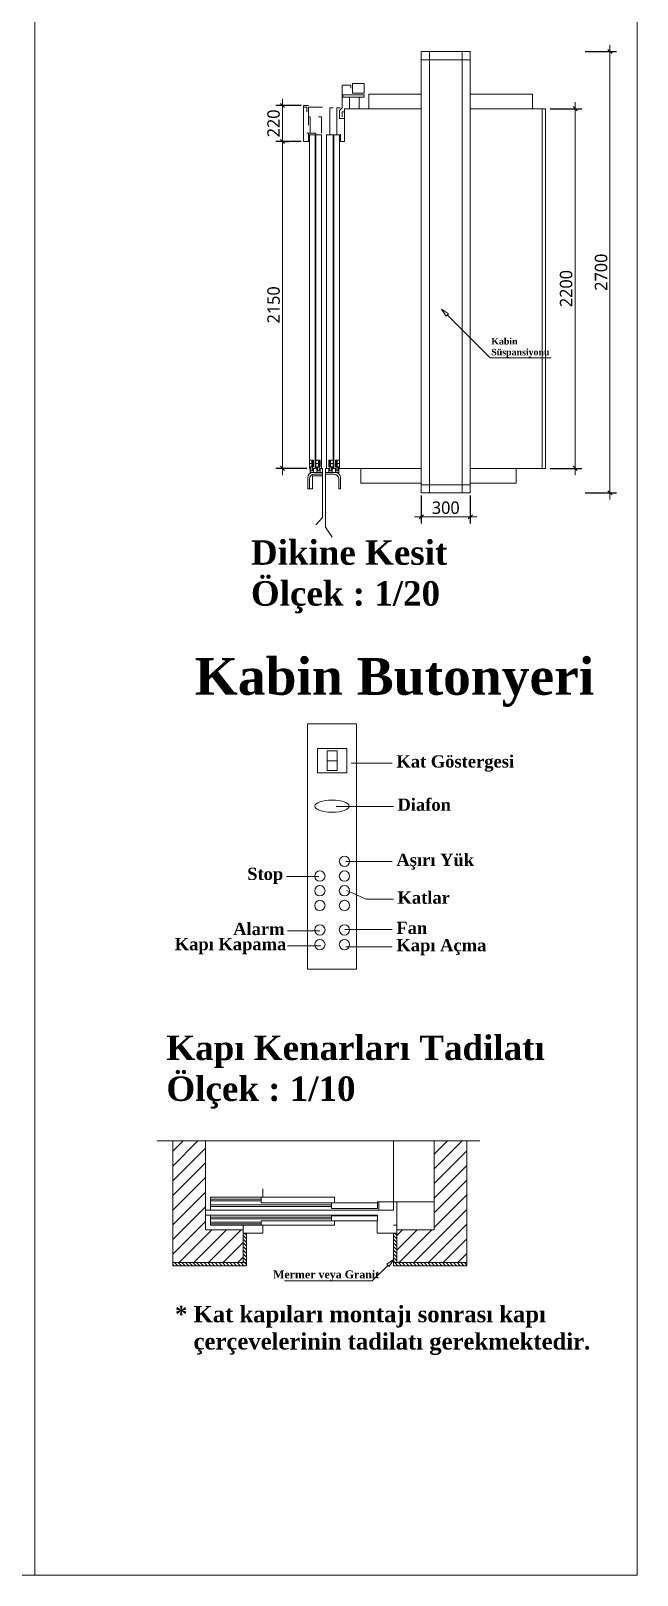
# Model space of a CAD drawing. Extents: x 190767 to 199252, y -247561 to -244711.
# Drawn here: x 198522 to 199252, y -247561 to -245703 of the extents above; entities that cross this region are included whole.
import ezdxf

# ---------------------------------------------------------------- set-up
doc = ezdxf.new("R2010")
doc.units = 0
doc.header["$MEASUREMENT"] = 0
doc.linetypes.add('CENTER2', pattern=[1.125, 0.75, -0.125, 0.125, -0.125])
doc.layers.get('0').update_dxf_attribs({"linetype": 'CONTINUOUS'})
doc.layers.get('Defpoints').update_dxf_attribs({"linetype": 'CONTINUOUS'})
for name, color, linetype in [('Duvar', 7, 'CONTINUOUS'), ('Eksen', 1, 'CENTER2'), ('YAZI', 7, 'CONTINUOUS'), ('YAZI1', 240, 'CONTINUOUS')]:
    doc.layers.add(name, color=color, linetype=linetype)
for name, color, linetype, lineweight in [('KABİN', 1, 'CONTINUOUS', 25), ('OLÇÜLENDİRME', 6, 'CONTINUOUS', 20), ('TARAMA', 4, 'CONTINUOUS', 9), ('ölçü dış', 1, 'CONTINUOUS', 20)]:
    doc.layers.add(name, color=color, linetype=linetype, lineweight=lineweight)
doc.styles.get("Standard").update_dxf_attribs({"font": 'arial.ttf'})
doc.styles.add('yasko', font='segoeui.ttf')
doc.dimstyles.new('yasemin iç ölçü', dxfattribs={"dimtxt": 10, "dimasz": 5, "dimexe": 8, "dimexo": 3, "dimgap": 3, "dimtad": 1, "dimdec": 0, "dimtxsty": 'yasko', "dimblk": 'OBLIQUE', "dimcen": 5, "dimdle": 8, "dimclrd": 256, "dimclre": 256, "dimclrt": 2, "dimadec": 0, "dimazin": 0, "dimtfac": 1, "dimtdec": 0, "dimtmove": 0, "dimatfit": 3, "dimldrblk": 'OBLIQUE', "dimfxl": 0, "dimlwd": 20, "dimarcsym": 0})
pattern_1 = [(135, (188514.9576, -248658.828), (-2.2088509, -2.2088509), [])]

# ---------------------------------------------------------------- blocks, each defined once
blk = doc.blocks.new('_OBLIQUE')
at = {"linetype": 'ByBlock'}
for p, q in [((-0.5, -0.5), (0.5, 0.5)), ((0, 0), (0, 0))]:
    blk.add_line(p, q, dxfattribs=at)
blk = doc.blocks.new('*D19')
at = {"layer": 'Defpoints', "color": 0, "lineweight": 30, "transparency": 16777216}
for p in [(198825, -245835.8), (198850.4, -245835.8), (198857.3, -246229.3)]:
    blk.add_point(p, dxfattribs=at)
at = {"layer": 'ölçü dış', "lineweight": 20, "transparency": 16777216}
blk.add_line((198825, -246237.3), (198825, -245827.8), dxfattribs=at)
at = {"layer": 'ölçü dış', "lineweight": -2, "transparency": 16777216}
for p, q in [((198847.4, -245835.8), (198817, -245835.8)), ((198854.3, -246229.3), (198817, -246229.3))]:
    blk.add_line(p, q, dxfattribs=at)
at = {"layer": 'ölçü dış', "lineweight": 20, "transparency": 16777216, "xscale": 5, "yscale": 5, "zscale": 5}
for p, rotation in [((198825, -245835.8), 90), ((198825, -246229.3), 270)]:
    blk.add_blockref('_OBLIQUE', p, dxfattribs=dict(at, rotation=rotation))
at = {"layer": 'ölçü dış', "color": 2, "lineweight": 15, "transparency": 16777216, "insert": (198814.2, -246032.5), "char_height": 15, "attachment_point": 5, "rotation": 90, "style": 'yasko'}
blk.add_mtext('2150', dxfattribs=at)
blk = doc.blocks.new('*D20')
at = {"layer": 'Defpoints', "color": 0, "lineweight": 30, "transparency": 16777216}
for p in [(198850.4, -245792.5), (198825, -245835.8), (198825, -245835.8)]:
    blk.add_point(p, dxfattribs=at)
at = {"layer": 'ölçü dış', "lineweight": -2, "transparency": 16777216}
for p, q in [((198847.4, -245792.5), (198817, -245792.5)), ((198825, -245835.8), (198833, -245835.8))]:
    blk.add_line(p, q, dxfattribs=at)
at = {"layer": 'ölçü dış', "lineweight": 20, "transparency": 16777216}
blk.add_line((198825, -245784.5), (198825, -245843.8), dxfattribs=at)
at = {"layer": 'ölçü dış', "lineweight": 20, "transparency": 16777216, "xscale": 5, "yscale": 5, "zscale": 5}
for p, rotation in [((198825, -245792.5), 90), ((198825, -245835.8), 270)]:
    blk.add_blockref('_OBLIQUE', p, dxfattribs=dict(at, rotation=rotation))
at = {"layer": 'ölçü dış', "color": 2, "lineweight": 15, "transparency": 16777216, "insert": (198814.2, -245814.1), "char_height": 15, "attachment_point": 5, "rotation": 90, "style": 'yasko'}
blk.add_mtext('220', dxfattribs=at)
blk = doc.blocks.new('*D21')
at = {"layer": 'Defpoints', "color": 0, "lineweight": 30, "transparency": 16777216}
for p in [(198992.1, -246258.8), (199051.1, -246258.8), (199051.1, -246287.5)]:
    blk.add_point(p, dxfattribs=at)
at = {"layer": 'ölçü dış', "lineweight": -2, "transparency": 16777216}
for p, q in [((198992.1, -246261.8), (198992.1, -246295.5)), ((199051.1, -246261.8), (199051.1, -246295.5))]:
    blk.add_line(p, q, dxfattribs=at)
at = {"layer": 'ölçü dış', "lineweight": 20, "transparency": 16777216}
blk.add_line((198984.1, -246287.5), (199059.1, -246287.5), dxfattribs=at)
at = {"layer": 'ölçü dış', "lineweight": 20, "transparency": 16777216, "xscale": 5, "yscale": 5, "zscale": 5, "rotation": 180}
blk.add_blockref('_OBLIQUE', (198992.1, -246287.5), dxfattribs=at)
at = {"layer": 'ölçü dış', "lineweight": 20, "transparency": 16777216, "xscale": 5, "yscale": 5, "zscale": 5}
blk.add_blockref('_OBLIQUE', (199051.1, -246287.5), dxfattribs=at)
at = {"layer": 'ölçü dış', "color": 2, "lineweight": 15, "transparency": 16777216, "insert": (199021.6, -246276.7), "char_height": 15, "attachment_point": 5, "style": 'yasko'}
blk.add_mtext('300', dxfattribs=at)
blk = doc.blocks.new('*D22')
at = {"layer": 'Defpoints', "color": 0, "lineweight": 30, "transparency": 16777216}
for p in [(199141.6, -245796.4), (199177.4, -245796.4), (199141.6, -246229.3)]:
    blk.add_point(p, dxfattribs=at)
at = {"layer": 'ölçü dış', "lineweight": 20, "transparency": 16777216}
blk.add_line((199177.4, -246237.3), (199177.4, -245788.4), dxfattribs=at)
at = {"layer": 'ölçü dış', "lineweight": -2, "transparency": 16777216}
for p, q in [((199147.4, -245796.4), (199185.4, -245796.4)), ((199147.4, -246229.3), (199185.4, -246229.3))]:
    blk.add_line(p, q, dxfattribs=at)
at = {"layer": 'ölçü dış', "lineweight": 20, "transparency": 16777216, "xscale": 5, "yscale": 5, "zscale": 5}
for p, rotation in [((199177.4, -245796.4), 90), ((199177.4, -246229.3), 270)]:
    blk.add_blockref('_OBLIQUE', p, dxfattribs=dict(at, rotation=rotation))
at = {"layer": 'ölçü dış', "color": 2, "lineweight": 15, "transparency": 16777216, "insert": (199166.6, -246012.9), "char_height": 15, "attachment_point": 5, "rotation": 90, "style": 'yasko'}
blk.add_mtext('2200', dxfattribs=at)
blk = doc.blocks.new('*D23')
at = {"layer": 'Defpoints', "color": 0, "lineweight": 30, "transparency": 16777216}
for p in [(199051.1, -245727.5), (199219.4, -245727.5), (199051.1, -246258.8)]:
    blk.add_point(p, dxfattribs=at)
at = {"layer": 'ölçü dış', "lineweight": 20, "transparency": 16777216}
blk.add_line((199219.4, -246266.8), (199219.4, -245719.5), dxfattribs=at)
at = {"layer": 'ölçü dış', "lineweight": -2, "transparency": 16777216}
for p, q in [((199189.4, -245727.5), (199227.4, -245727.5)), ((199189.4, -246258.8), (199227.4, -246258.8))]:
    blk.add_line(p, q, dxfattribs=at)
at = {"layer": 'ölçü dış', "lineweight": 20, "transparency": 16777216, "xscale": 5, "yscale": 5, "zscale": 5}
for p, rotation in [((199219.4, -245727.5), 90), ((199219.4, -246258.8), 270)]:
    blk.add_blockref('_OBLIQUE', p, dxfattribs=dict(at, rotation=rotation))
at = {"layer": 'ölçü dış', "color": 2, "lineweight": 15, "transparency": 16777216, "insert": (199208.7, -245993.2), "char_height": 15, "attachment_point": 5, "rotation": 90, "style": 'yasko'}
blk.add_mtext('2700', dxfattribs=at)

msp = doc.modelspace()

# ---------------------------------------------------------------- hatches: boundary and pattern name
at = {"layer": 'TARAMA', "lineweight": 15}
h = msp.add_hatch(dxfattribs=at)
h.set_pattern_fill('ANSI31', color=2, scale=3.93548, style=0)
h.set_pattern_definition([(45, (188514.958, -248658.828), (-8.835404, 8.835404), [])])
h.paths.add_polyline_path([(198692.9, -247185), (198777.5, -247185), (198777.5, -247145.6), (198732.2, -247145.6), (198732.2, -247038.7), (198692.9, -247038.7)])
h.paths.add_polyline_path([(199007.7, -247145.6), (198962.5, -247145.6), (198962.5, -247185), (199047.1, -247185), (199047.1, -247038.7), (199007.7, -247038.7)])
h = msp.add_hatch(dxfattribs=at)
h.set_pattern_fill('ANSI31', color=2, scale=0.98387, angle=90, style=0)
h.set_pattern_definition(pattern_1)
h.paths.add_polyline_path([(198781.4, -247149.6), (198777.5, -247149.6), (198777.5, -247185), (198781.4, -247185)])
h = msp.add_hatch(dxfattribs=at)
h.set_pattern_fill('ANSI31', color=2, scale=0.98387, angle=90, style=0)
h.set_pattern_definition(pattern_1)
h.paths.add_polyline_path([(198962.5, -247149.6), (198958.5, -247149.6), (198958.5, -247185), (198962.5, -247185)])
h = msp.add_hatch(dxfattribs=at)
h.set_pattern_fill('ANSI31', color=2, scale=0.98387, angle=90, style=0)
h.set_pattern_definition(pattern_1)
h.paths.add_polyline_path([(198781.4, -247185), (198692.9, -247185), (198692.9, -247188.9), (198781.4, -247188.9)])
h = msp.add_hatch(dxfattribs=at)
h.set_pattern_fill('ANSI31', color=2, scale=0.98387, angle=90, style=0)
h.set_pattern_definition(pattern_1)
h.paths.add_polyline_path([(199047.1, -247185), (198958.5, -247185), (198958.5, -247188.9), (199047.1, -247188.9)])

# ---------------------------------------------------------------- linework, layer by layer
at = {"layer": 'Duvar', "color": 2, "lineweight": 15}
for p, q in [((198896.6, -245767.9), (198896.6, -245795.4)), ((198896.6, -245767.9), (198907.4, -245767.9)), ((198907.4, -245771.8), (198907.4, -245767.9)), ((198850.4, -245835.8), (198850.4, -245792.5)), ((198850.4, -245792.5), (198856.3, -245792.5)), ((198850.4, -245794.4), (198854.3, -245794.4)), ((198854.3, -245794.4), (198854.3, -245800.3)), ((198856.3, -245794.4), (198856.3, -245816.1)), ((198856.3, -245794.4), (198873, -245794.4)), ((198858.3, -245806.2), (198856.3, -245806.2)), ((198858.3, -245806.2), (198858.3, -245825.9)), ((198872, -245806.2), (198868.1, -245806.2)), ((198872, -245825.9), (198872, -245806.2)), ((198881.9, -245827.9), (198881.9, -245795.4)), ((198885.8, -245795.4), (198881.9, -245795.4)), ((198894.2, -245795.4), (198890.2, -245795.4)), ((198890.2, -245827.9), (198890.2, -245795.4)), ((198896.6, -245795.4), (198893.7, -245798.4)), ((198893.7, -245798.4), (198893.7, -245808.2)), ((198893.7, -245808.2), (198899.6, -245808.2)), ((198899.6, -245800.3), (198896.6, -245800.3)), ((198896.6, -245800.3), (198896.6, -245806.2)), ((198899.6, -245796.4), (198899.6, -245835.8)), ((198854.3, -245825.9), (198865.1, -245825.9)), ((198856.3, -245835.8), (198856.3, -245825.9)), ((198865.1, -245826.9), (198865.1, -245825.9)), ((198894.7, -245835.8), (198894.7, -245826.9)), ((198850.4, -245835.8), (198856.3, -245835.8)), ((198899.6, -245835.8), (198894.7, -245835.8)), ((198857.3, -246223.4), (198862.2, -246223.4)), ((198857.3, -246229.3), (198858.3, -246229.3)), ((198858.3, -246229.3), (198858.3, -246234.2)), ((198858.3, -246234.2), (198862.2, -246234.2)), ((198862.2, -246234.2), (198862.2, -246229.3)), ((198864.2, -246229.3), (198862.2, -246229.3)), ((198865.1, -246223.4), (198870.1, -246223.4)), ((198865.1, -246229.3), (198866.1, -246229.3)), ((198866.1, -246229.3), (198866.1, -246234.2)), ((198866.1, -246234.2), (198870.1, -246234.2)), ((198873, -246229.3), (198870.1, -246229.3)), ((198870.1, -246234.2), (198870.1, -246229.3)), ((198873, -246229.3), (198873, -246288.3)), ((198876.9, -246229.3), (198880.9, -246229.3)), ((198876.9, -246229.3), (198876.9, -246300.1)), ((198885.8, -246223.4), (198880.9, -246223.4)), ((198880.9, -246234.2), (198880.9, -246229.3)), ((198884.8, -246234.2), (198880.9, -246234.2)), ((198884.8, -246229.3), (198884.8, -246234.2)), ((198885.8, -246229.3), (198884.8, -246229.3)), ((198886.8, -246229.3), (198888.8, -246229.3)), ((198893.7, -246223.4), (198888.8, -246223.4)), ((198888.8, -246234.2), (198888.8, -246229.3)), ((198892.7, -246234.2), (198888.8, -246234.2)), ((198892.7, -246234.2), (198892.7, -246229.3)), ((198865.1, -246297.2), (198873, -246288.3)), ((198876.9, -246300.1), (198884.8, -246312)), ((198692.9, -247188.9), (198692.9, -247038.7)), ((198732.2, -247145.6), (198732.2, -247038.7)), ((199007.7, -247145.6), (199007.7, -247038.7)), ((199047.1, -247188.9), (199047.1, -247038.7)), ((198799.1, -247108.7), (198738.1, -247108.7)), ((198799.1, -247110.7), (198738.1, -247110.7)), ((198883.8, -247115.6), (198738.1, -247115.6)), ((198883.8, -247117.6), (198738.1, -247117.6)), ((198883.8, -247130.5), (198738.1, -247130.5)), ((198883.8, -247132.5), (198738.1, -247132.5)), ((198732.2, -247145.6), (198777.5, -247145.6)), ((198799.1, -247136.4), (198738.1, -247136.4)), ((198799.1, -247138.4), (198738.1, -247138.4)), ((198777.5, -247185), (198777.5, -247145.6)), ((198781.4, -247188.9), (198781.4, -247149.6)), ((198958.5, -247188.9), (198958.5, -247149.6)), ((198962.5, -247145.6), (199007.7, -247145.6)), ((198962.5, -247185), (198962.5, -247145.6)), ((198692.9, -247185), (198781.4, -247185)), ((198958.5, -247185), (199047.1, -247185)), ((198692.9, -247188.9), (198781.4, -247188.9)), ((198958.5, -247188.9), (199047.1, -247188.9))]:
    msp.add_line(p, q, dxfattribs=at)
at = {"layer": 'Eksen', "color": 2, "lineweight": 15}
msp.add_line((198674, -247038.7), (199062.5, -247038.7), dxfattribs=at)
at = {"layer": 'KABİN', "color": 2, "lineweight": 15}
for p, q in [((198992.1, -245727.5), (198992.1, -246258.8)), ((198992.1, -245727.5), (199051.1, -245727.5)), ((198992.1, -245737.4), (199051.1, -245737.4)), ((199001.9, -245727.5), (199001.9, -246258.8)), ((199041.3, -245727.5), (199041.3, -246258.8)), ((199051.1, -245727.5), (199051.1, -246258.8)), ((198909.4, -245765.9), (198923.2, -245765.9)), ((198909.4, -245777.7), (198909.4, -245765.9)), ((198923.2, -245777.7), (198923.2, -245765.9)), ((198897.6, -245779.7), (198923.2, -245779.7)), ((198897.6, -245779.7), (198897.6, -245782.6)), ((198897.6, -245782.6), (198923.2, -245782.6)), ((198905.5, -245782.6), (198905.5, -245796.4)), ((198909.4, -245777.7), (198923.2, -245777.7)), ((198917.3, -245782.6), (198917.3, -245796.4)), ((198923.2, -245779.7), (198923.2, -245782.6)), ((198992.1, -245778.7), (198929.1, -245778.7)), ((198929.1, -245778.7), (198929.1, -245796.4)), ((199051.1, -245778.7), (199125.9, -245778.7)), ((199125.9, -245778.7), (199125.9, -245796.4)), ((198899.6, -245796.4), (198992.1, -245796.4)), ((199051.1, -245796.4), (199141.6, -245796.4)), ((199137.7, -245796.4), (199137.7, -246229.3)), ((199141.6, -245796.4), (199141.6, -246229.3)), ((198857.3, -245827.9), (198864.2, -245827.9)), ((198857.3, -245835.8), (198857.3, -245827.9)), ((198857.3, -245827.9), (198857.3, -246229.3)), ((198864.2, -245827.9), (198864.2, -246229.3)), ((198865.1, -245827.9), (198865.1, -246229.3)), ((198865.1, -245827.9), (198872, -245827.9)), ((198872, -245827.9), (198872, -246229.3)), ((198877.9, -245827.9), (198877.9, -246229.3)), ((198877.9, -245827.9), (198885.8, -245827.9)), ((198885.8, -245827.9), (198885.8, -246229.3)), ((198886.8, -245827.9), (198886.8, -246229.3)), ((198886.8, -245827.9), (198893.7, -245827.9)), ((198893.7, -245827.9), (198893.7, -246229.3)), ((198857.3, -246219.5), (198862.2, -246219.5)), ((198862.2, -246219.5), (198862.2, -246227.3)), ((198865.1, -246219.5), (198870.1, -246219.5)), ((198870.1, -246219.5), (198870.1, -246227.3)), ((198880.9, -246219.5), (198880.9, -246227.3)), ((198885.8, -246219.5), (198880.9, -246219.5)), ((198893.7, -246219.5), (198888.8, -246219.5)), ((198888.8, -246219.5), (198888.8, -246227.3)), ((198855.3, -246240.1), (198855.3, -246253.9)), ((198858.3, -246227.3), (198862.2, -246227.3)), ((198858.3, -246229.3), (198858.3, -246227.3)), ((198859.2, -246227.3), (198859.2, -246232.3)), ((198861.2, -246232.3), (198859.2, -246232.3)), ((198861.2, -246227.3), (198861.2, -246232.3)), ((198873, -246234.2), (198861.2, -246234.2)), ((198873, -246238.2), (198861.2, -246238.2)), ((198861.2, -246238.2), (198861.2, -246253.9)), ((198873, -246236.2), (198863.2, -246236.2)), ((198866.1, -246227.3), (198870.1, -246227.3)), ((198866.1, -246229.3), (198866.1, -246227.3)), ((198867.1, -246232.3), (198867.1, -246227.3)), ((198869.1, -246232.3), (198867.1, -246232.3)), ((198869.1, -246227.3), (198869.1, -246232.3)), ((198876.9, -246234.2), (198888.8, -246234.2)), ((198876.9, -246236.2), (198886.8, -246236.2)), ((198884.8, -246227.3), (198880.9, -246227.3)), ((198881.9, -246227.3), (198881.9, -246232.3)), ((198881.9, -246232.3), (198883.8, -246232.3)), ((198883.8, -246232.3), (198883.8, -246227.3)), ((198884.8, -246229.3), (198884.8, -246227.3)), ((198892.7, -246227.3), (198888.8, -246227.3)), ((198889.7, -246227.3), (198889.7, -246232.3)), ((198889.7, -246232.3), (198891.7, -246232.3)), ((198891.7, -246227.3), (198891.7, -246232.3)), ((198892.7, -246229.3), (198892.7, -246227.3)), ((198893.7, -246229.3), (198892.7, -246229.3)), ((198893.7, -246229.3), (198992.1, -246229.3)), ((198894.7, -246240.1), (198894.7, -246253.9)), ((198919.3, -246229.3), (198919.3, -246247)), ((199051.1, -246229.3), (199141.6, -246229.3)), ((199106.2, -246229.3), (199106.2, -246247)), ((198855.3, -246253.9), (198857.3, -246253.9)), ((198857.3, -246242.1), (198857.3, -246253.9)), ((198857.3, -246253.9), (198861.2, -246253.9)), ((198892.7, -246242.1), (198892.7, -246253.9)), ((198892.7, -246253.9), (198894.7, -246253.9)), ((198992.1, -246247), (198919.3, -246247)), ((198992.1, -246249), (199051.1, -246249)), ((198992.1, -246258.8), (199051.1, -246258.8)), ((199051.1, -246247), (199106.2, -246247)), ((198855.2, -246536.9), (198914.2, -246536.9)), ((198855.2, -246832.1), (198855.2, -246536.9)), ((198914.2, -246536.9), (198914.2, -246832.1)), ((198867, -246566.4), (198902.4, -246566.4)), ((198867, -246595.9), (198867, -246566.4)), ((198902.4, -246566.4), (198902.4, -246595.9)), ((198867, -246595.9), (198902.4, -246595.9)), ((198914.2, -246832.1), (198855.2, -246832.1)), ((198958.5, -247038.7), (198958.5, -247122)), ((198781.4, -247106.3), (198738.1, -247106.3)), ((198781.4, -247106.3), (198801.1, -247106.3)), ((198887.7, -247106.3), (198799.1, -247106.3)), ((198799.1, -247113.2), (198799.1, -247106.3)), ((198887.7, -247113.2), (198799.1, -247113.2)), ((198801.1, -247096.4), (198801.1, -247106.3)), ((198883.8, -247113.2), (198883.8, -247120.1)), ((198883.8, -247113.2), (198939.3, -247113.2)), ((198887.7, -247113.2), (198887.7, -247106.3)), ((198939.3, -247112.2), (198940.8, -247112.2)), ((198939.3, -247112.2), (198939.3, -247120.1)), ((198940.8, -247112.2), (198940.8, -247122)), ((198940.8, -247122), (198732.2, -247122)), ((198939.8, -247127.9), (198732.2, -247127.9)), ((198883.8, -247120.1), (198939.3, -247120.1)), ((198883.8, -247128.9), (198883.8, -247134.8)), ((198883.8, -247128.9), (198939.3, -247128.9)), ((198939.3, -247128.9), (198939.3, -247134.8)), ((198940.8, -247122), (198958.5, -247122)), ((198799.1, -247140.3), (198738.1, -247140.3)), ((198777.5, -247149.6), (198777.5, -247140.3)), ((198801.1, -247149.6), (198777.5, -247149.6)), ((198887.7, -247134.8), (198799.1, -247134.8)), ((198799.1, -247140.3), (198799.1, -247134.8)), ((198799.1, -247140.3), (198887.7, -247140.3)), ((198801.1, -247149.6), (198801.1, -247140.3)), ((198883.8, -247134.8), (198939.3, -247134.8)), ((198887.7, -247140.3), (198887.7, -247134.8)), ((198938.9, -247134.8), (198938.9, -247149.6)), ((198938.9, -247149.6), (198962.5, -247149.6)), ((198958.5, -247140.3), (198962.5, -247140.3)), ((198962.5, -247149.6), (198962.5, -247140.3))]:
    msp.add_line(p, q, dxfattribs=at)
for centre in [(198899.5, -246702.2), (198870, -246719.9), (198899.5, -246719.9), (198870, -246737.6), (198899.5, -246737.6), (198870, -246755.3), (198899.5, -246755.3), (198870, -246784.8), (198899.5, -246784.8), (198870, -246802.5), (198899.5, -246802.5)]:
    msp.add_circle(centre, 6.2, dxfattribs=at)
for centre, start, end in [((198861.2, -246240.1), 90, 180), ((198863.2, -246242.1), 90, 180), ((198886.8, -246242.1), 0, 90), ((198888.8, -246240.1), 0, 90)]:
    msp.add_arc(centre, 5.9, start, end, dxfattribs=at)
msp.add_ellipse((198884.7, -246635.8), major_axis=(-20.7, 0), ratio=0.357143, dxfattribs=at)
at = {"layer": 'OLÇÜLENDİRME', "color": 2, "lineweight": 15}
for p, q in [((199016.4, -246037.7), (199021.9, -246046.1)), ((199016.4, -246037.7), (199024.9, -246043.1)), ((199021.9, -246046.1), (199024.9, -246043.1)), ((199023.4, -246044.6), (199075, -246096.3)), ((199075, -246096.3), (199148.6, -246096.3)), ((198958.8, -247181.6), (198950.4, -247187)), ((198953.4, -247190), (198950.4, -247187)), ((198958.8, -247181.6), (198953.4, -247190))]:
    msp.add_line(p, q, dxfattribs=at)
at = {"layer": 'TARAMA', "color": 2, "lineweight": 15}
for p, q in [((198860.2, -246219.5), (198860.2, -246227.3)), ((198861.2, -246219.5), (198861.2, -246227.3)), ((198868.1, -246219.5), (198868.1, -246227.3)), ((198869.1, -246219.5), (198869.1, -246227.3)), ((198881.9, -246219.5), (198881.9, -246227.3)), ((198882.9, -246219.5), (198882.9, -246227.3)), ((198889.7, -246219.5), (198889.7, -246227.3)), ((198890.7, -246219.5), (198890.7, -246227.3)), ((198878.8, -246593), (198878.8, -246569.4)), ((198878.8, -246569.4), (198890.6, -246569.4)), ((198890.6, -246569.4), (198890.6, -246593)), ((198878.8, -246581.2), (198890.6, -246581.2)), ((198878.8, -246593), (198890.6, -246593)), ((198907.7, -246584), (198957.2, -246584)), ((198889.5, -246636.1), (198958.5, -246636.1)), ((198901.2, -246702.4), (198957.2, -246702.4)), ((198868.6, -246720.6), (198829.6, -246720.6)), ((198902.5, -246737.5), (198925.9, -246747.9)), ((198925.9, -246747.9), (198958.5, -246747.9)), ((198869.9, -246785.7), (198830.9, -246785.7)), ((198899.9, -246784.4), (198957.2, -246784.4)), ((198871.2, -246803.9), (198830.9, -246803.9)), ((198901.2, -246805.2), (198957.2, -246805.2)), ((198738.1, -247106.3), (198738.1, -247122)), ((198940.8, -247112.2), (199007.7, -247112.2)), ((198962.5, -247140.3), (198962.5, -247112.2)), ((198738.1, -247127.9), (198738.1, -247140.3))]:
    msp.add_line(p, q, dxfattribs=at)
at = {"layer": 'YAZI1', "color": 2, "linetype": 'Continuous', "lineweight": 15}
msp.add_lwpolyline([(197955.4, -247561.3), (198526.8, -247561.3), (198526.8, -244711.3), (197955.4, -244711.3)], close=True, dxfattribs=at)
at = {"layer": 'ölçü dış', "color": 2, "lineweight": 15}
for p, q in [((198951.9, -247188.5), (198933.1, -247207.3)), ((198933.1, -247207.3), (198827.4, -247207.3))]:
    msp.add_line(p, q, dxfattribs=at)
msp.add_lwpolyline([(198526.8, -247561.3), (199252.1, -247561.3), (199252.1, -244711.3), (198526.8, -244711.3)], dxfattribs=at)

# ---------------------------------------------------------------- texts
at = {"layer": 'OLÇÜLENDİRME', "color": 2, "lineweight": 15, "insert": (199076.4, -246072.3), "char_height": 7.871, "width": 89.84, "attachment_point": 1}
msp.add_mtext('{\\fTimes New Roman|b1|i0|c162|p18;Kabin Süspansiyonu}', dxfattribs=at)
at = {"layer": 'YAZI', "color": 2, "lineweight": 15, "attachment_point": 1}
for s, insert, char_height, width in [('{\\fTimes New Roman|b1|i0|c162|p18;Dikine Kesit\\PÖlçek : 1/20}', (198786.9, -246315.8), 29.516, 385.526), ('{\\fTimes New Roman|b1|i0|c162|p18;Kabin Butonyeri}', (198719.2, -246457.5), 44.274, 484.27), ('{\\fTimes New Roman|b1|i0|c162|p18;Kat Göstergesi}', (198962.1, -246574.6), 14.758, 174.803), ('{\\fTimes New Roman|b1|i0|c162|p18;Diafon}', (198963.4, -246626.6), 14.758, 73.291), ('{\\fTimes New Roman|b1|i0|c162|p18;Aşırı Yük}', (198962.1, -246693), 14.758, 98.04), ('{\\fTimes New Roman|b1|i0|c162|p18;Stop}', (198782.4, -246709.9), 14.758, 47.161), ('{\\fTimes New Roman|b1|i0|c162|p18;Katlar}', (198963.4, -246738.5), 14.758, 66.784), ('{\\fTimes New Roman|b1|i0|c162|p18;Alarm}', (198765.5, -246776.2), 14.758, 65.403), ('{\\fTimes New Roman|b1|i0|c162|p18;Fan}', (198962.1, -246774.9), 14.758, 43.335), ('{\\fTimes New Roman|b1|i0|c162|p18;Kapı Kapama}', (198695.1, -246794.4), 14.758, 137.02), ('{\\fTimes New Roman|b1|i0|c162|p18;Kapı Açma}', (198962.1, -246795.7), 14.758, 108.455), ('{\\fTimes New Roman|b1|i0|c162|p18;Kapı Kenarları Tadilatı\\PÖlçek : 1/10}', (198685.1, -246911.9), 29.516, 639.233), ('{\\fTimes New Roman|b1|i0|c162|p18;* Kat kapıları montajı sonrası kapı\\P   çerçevelerinin tadilatı gerekmektedir.}', (198695.5, -247237.3), 19.677, 760.055)]:
    msp.add_mtext(s, dxfattribs=dict(at, insert=insert, char_height=char_height, width=width))
at = {"layer": 'ölçü dış', "color": 2, "lineweight": 15, "insert": (198813.6, -247194.6), "char_height": 9.524, "width": 156.128, "attachment_point": 1}
msp.add_mtext('{\\fTimes New Roman|b1|i0|c162|p18;Mermer veya Granit}', dxfattribs=at)

# ---------------------------------------------------------------- dimensions: what is measured, and where the dimension line sits
at = {"layer": 'ölçü dış', "color": 2, "lineweight": 15}
for base, p1, p2, text, picture, middle in [((199219.4, -245727.5), (199051.1, -246258.8), (199051.1, -245727.5), '2700', '*D23', (199208.7, -245993.2)), ((198825, -245835.8), (198850.4, -245792.5), (198825, -245835.8), '220', '*D20', (198814.2, -245814.1)), ((199177.4, -245796.4), (199141.6, -246229.3), (199141.6, -245796.4), '2200', '*D22', (199166.6, -246012.9)), ((198825, -245835.8), (198857.3, -246229.3), (198850.4, -245835.8), '2150', '*D19', (198814.2, -246032.5))]:
    dim = msp.add_linear_dim(base=base, p1=p1, p2=p2, angle=90, text=text, dimstyle='yasemin iç ölçü', override={"dimtxt": 15}, dxfattribs=at)
    dim.commit()
    dim.dimension.update_dxf_attribs({"geometry": picture, "text_midpoint": middle})
dim = msp.add_linear_dim(base=(199051.1, -246287.5), p1=(198992.1, -246258.8), p2=(199051.1, -246258.8), text='300', dimstyle='yasemin iç ölçü', override={"dimtxt": 15}, dxfattribs=at)
dim.commit()
dim.dimension.update_dxf_attribs({"geometry": '*D21', "text_midpoint": (199021.6, -246276.7)})

doc.saveas('drawing.dxf')
